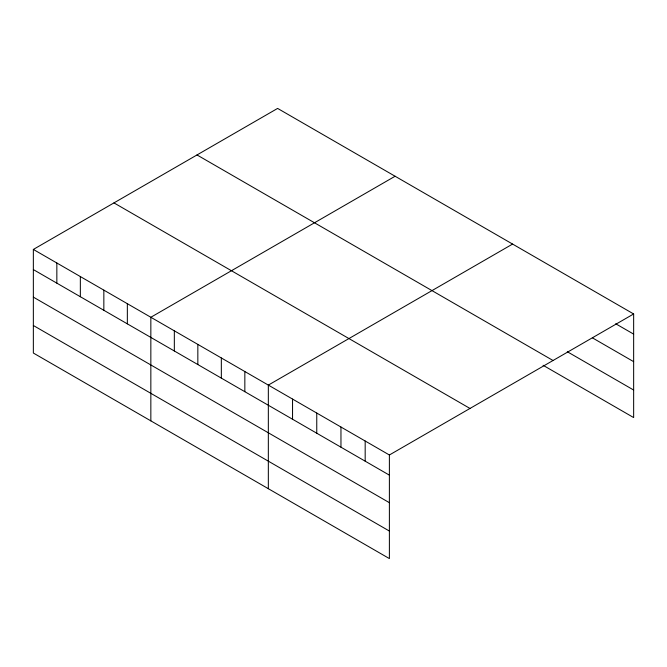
<?xml version="1.0" encoding="UTF-8"?>
<svg xmlns="http://www.w3.org/2000/svg" width="667" height="667" viewBox="0 0 667 667"><rect width="100%" height="100%" fill="white"/><g stroke="black" fill="none" stroke-linecap="round" stroke-linejoin="round"><path stroke-width="1" d="M389.386 502.685L389.386 454.986L33.35 249.433L33.35 353.035L389.386 558.587L389.386 502.685L33.35 297.123M543.088 365.283L633.65 417.567L633.65 313.965L277.614 108.413L33.35 249.433M395.106 176.238L150.842 317.267L150.842 420.869M512.598 244.072L268.334 385.101L268.334 488.703M389.386 454.986L633.65 313.965M615.716 323.762L633.65 334.117M592.404 337.844L633.65 361.656M567.292 351.717L633.65 390.028M197.007 154.944L553.043 360.505M113.957 202.893L469.993 408.454M33.35 269.585L389.386 475.146M33.35 325.496L389.386 531.057M365.174 441.012L365.174 461.164M340.962 427.03L340.962 447.19M316.758 413.056L316.758 433.208M292.546 399.074L292.546 419.235M244.839 371.536L244.839 391.687M221.336 357.971L221.336 378.122M197.841 344.397L197.841 364.557M174.337 330.832L174.337 350.984M127.347 303.702L127.347 323.854M103.844 290.137L103.844 310.288M80.348 276.563L80.348 296.723M56.845 262.998L56.845 283.15"/></g></svg>
